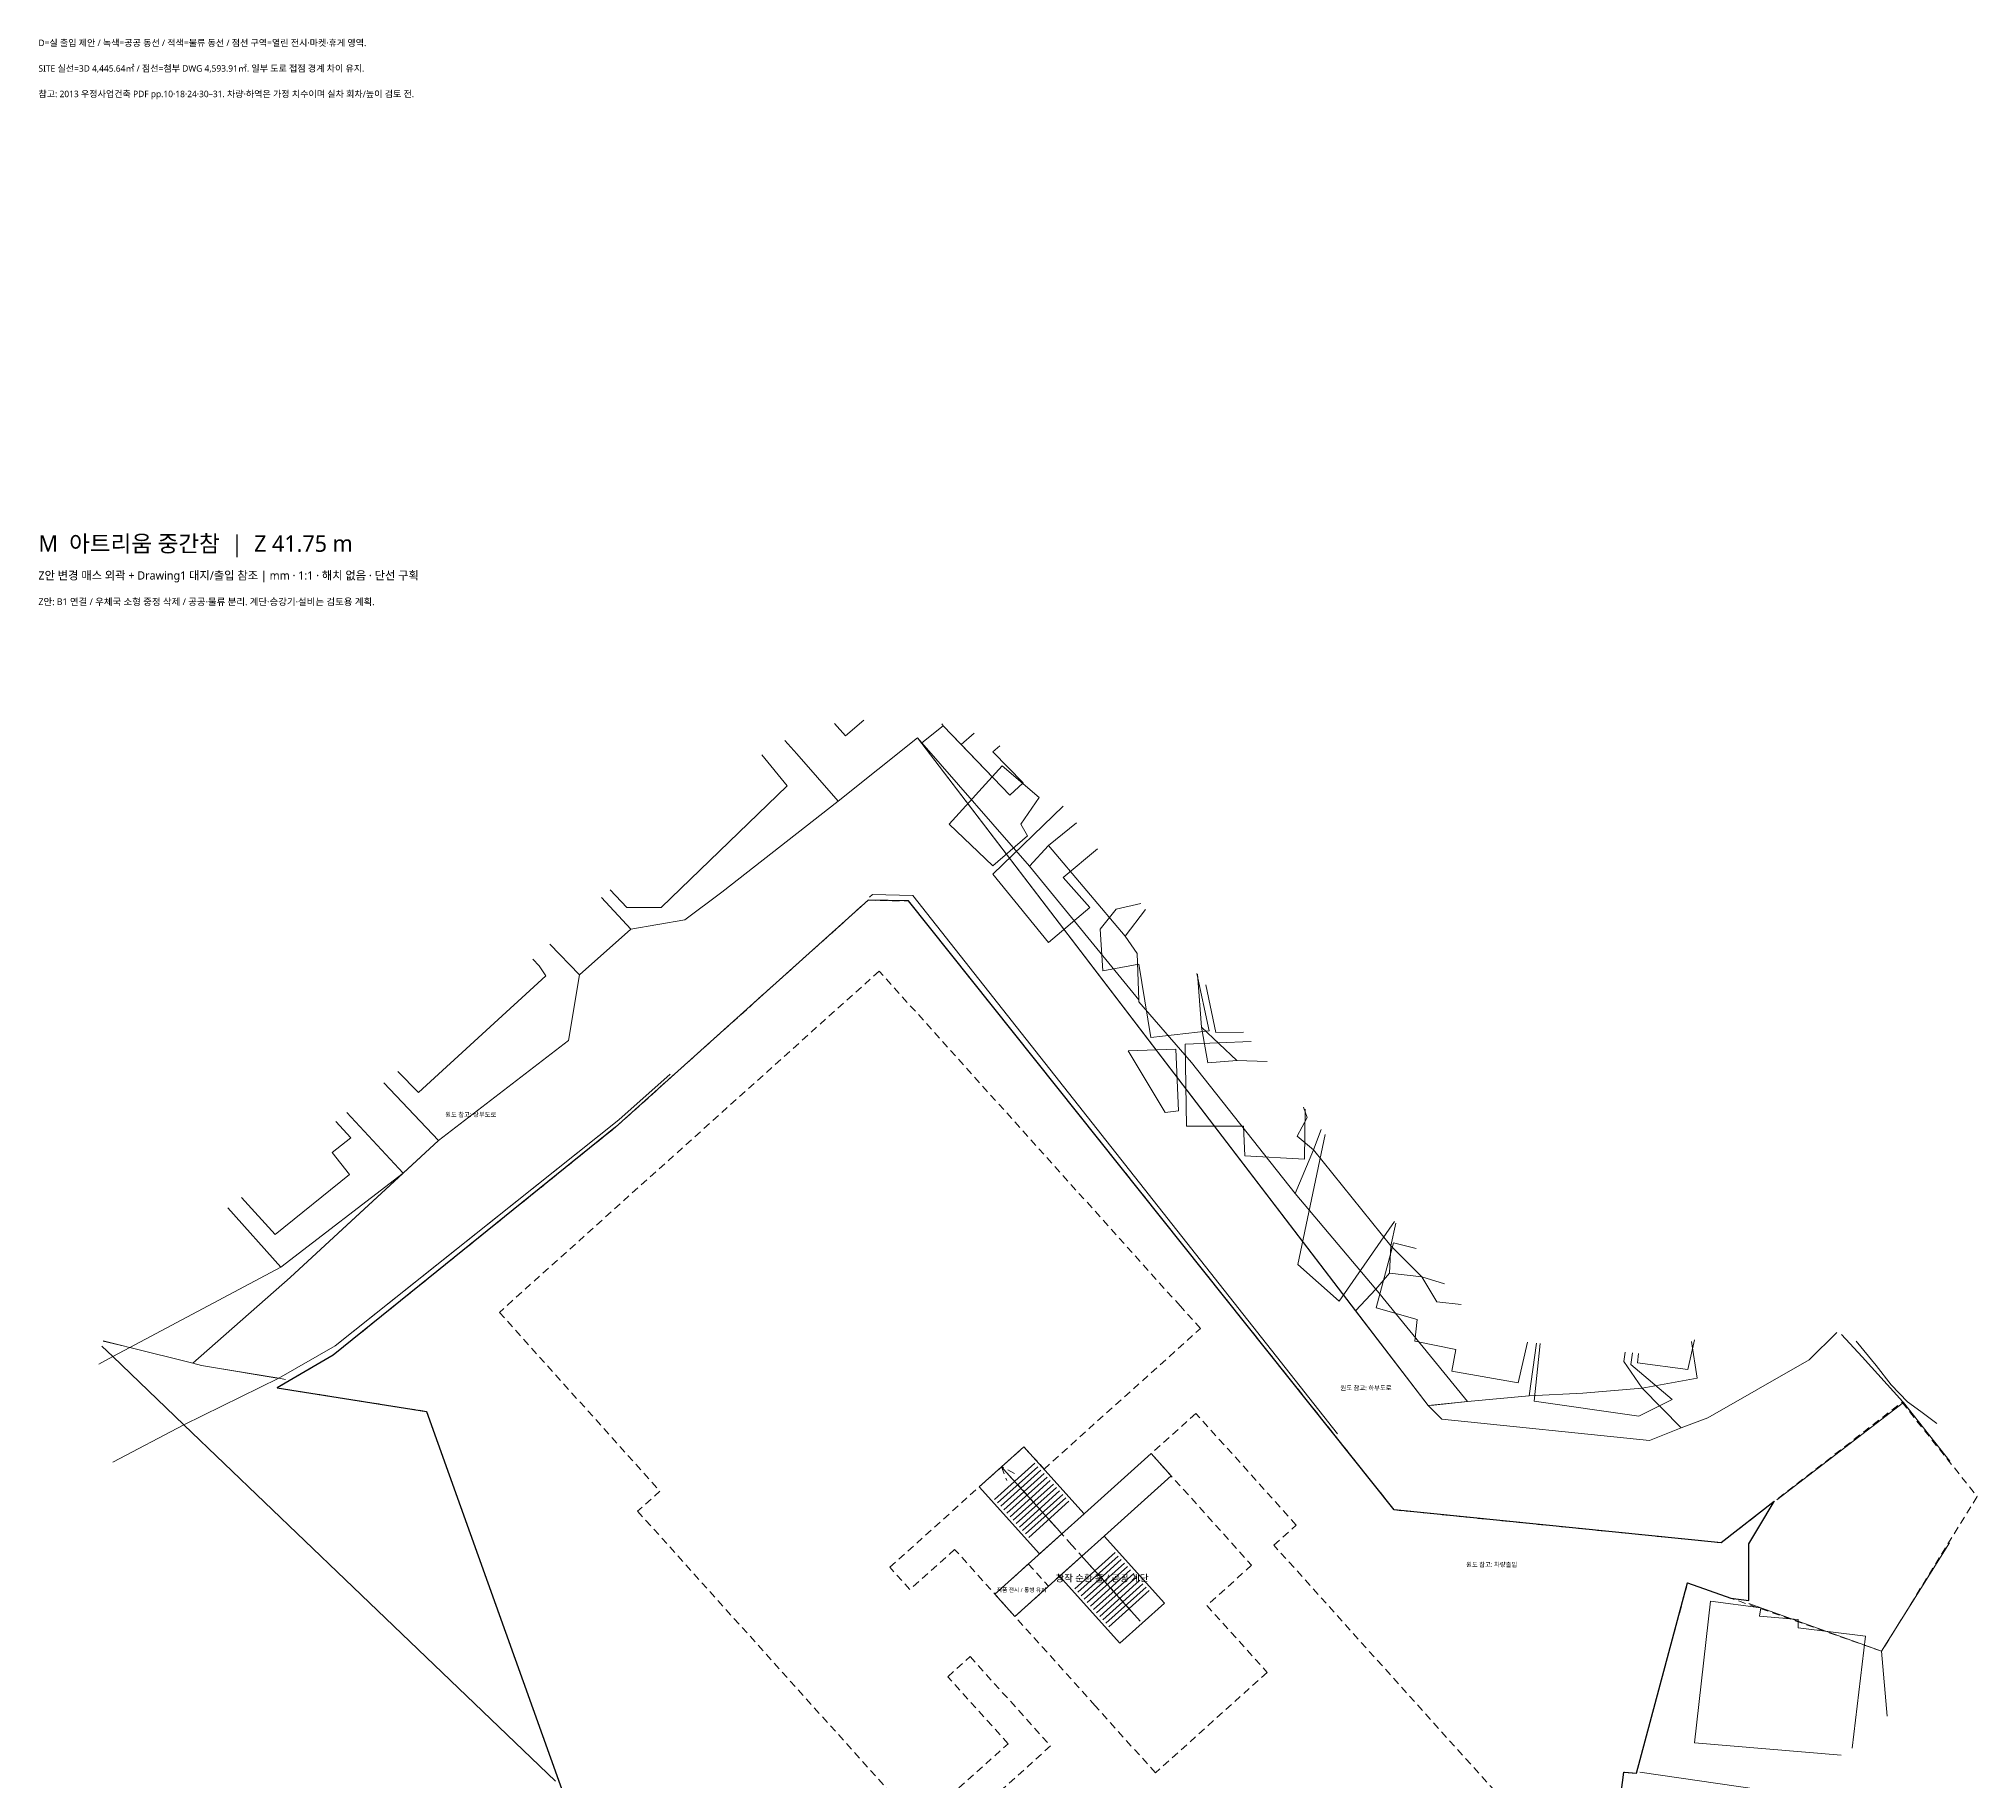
# Model space of a CAD drawing. Header units: millimetres. Extents: x -71701 to 357366, y 1091126 to 1572246.
# Drawn here: x -71701 to 57366, y 1149145 to 1265158 of the extents above; entities that cross this region are included whole.
import ezdxf

# ---------------------------------------------------------------- set-up
doc = ezdxf.new("R2010")
doc.units = ezdxf.units.MM
doc.linetypes.add('PLAN_DASH', pattern=[800, 500, -300])
for name, color, linetype, lineweight in [('L3_TEXT', 7, 'Continuous', 13), ('M_CONTEXT', 8, 'Continuous', 9), ('M_PROGRAM_EDGE', 7, 'PLAN_DASH', 13), ('M_PUBLIC_FLOW', 3, 'PLAN_DASH', 18), ('M_SITE_3D', 7, 'Continuous', 25), ('M_SITE_DWG_REF', 8, 'PLAN_DASH', 13), ('M_TEXT', 7, 'Continuous', 13), ('M_VOID_ROOF', 8, 'PLAN_DASH', 13), ('SLAB', 8, 'Continuous', 13), ('STAIR', 1, 'Continuous', 13)]:
    doc.layers.add(name, color=color, linetype=linetype, lineweight=lineweight)
doc.styles.add('KOREAN', font='malgun.ttf')

msp = doc.modelspace()

# ---------------------------------------------------------------- linework, layer by layer
at = {"layer": 'M_CONTEXT'}
for points in [[(-16765, 1219781), (-17978, 1218742), (-18720, 1219579)], [(-61445, 1176973), (-54961, 1182684), (-45090, 1191810), (-36435, 1198458), (-35703, 1202838), (-32284, 1205883), (-28679, 1206499), (-26228, 1208338), (-18469, 1214408), (-13184, 1218609), (20800, 1174150), (21716, 1173255), (35540, 1171832), (37643, 1172683), (39419, 1173348), (46187, 1177208), (48021, 1179013)], [(-22021, 1218431), (-21235, 1217541), (-18469, 1214408), (-26228, 1208338), (-28679, 1206499), (-32284, 1205883), (-34231, 1207983)], [(-11579, 1219536), (-11483, 1219418), (-12898, 1218285), (-13184, 1218609), (-18469, 1214408), (-21235, 1217541), (-22021, 1218431)], [(15970, 1180468), (-13184, 1218609), (-12898, 1218285), (-5739, 1210069), (1541, 1201172), (1539, 1201036), (5061, 1197008), (11953, 1188280), (17327, 1181906), (15970, 1180468)], [(-2602, 1212960), (-4469, 1211439), (-5739, 1210069), (-12898, 1218285), (-11483, 1219418)], [(-9427, 1218915), (-10281, 1218164), (-11483, 1219418), (-11579, 1219536)], [(-11483, 1219418), (-7050, 1214790), (-6157, 1215628), (-8184, 1217673), (-7720, 1218087)], [(-10281, 1218164), (-9427, 1218915)], [(-23566, 1217480), (-21864, 1215412), (-30254, 1207310), (-32550, 1207310)], [(-7720, 1218087), (-8184, 1217673), (-6157, 1215628), (-7050, 1214790), (-10281, 1218164)], [(-5084, 1214635), (-6320, 1212859), (-5878, 1212082), (-8175, 1210085), (-11089, 1212859), (-7556, 1216744), (-5084, 1214635)], [(-1213, 1211219), (-3494, 1209308), (-1727, 1207310), (-4465, 1204979), (-8175, 1209530), (-3487, 1214069)], [(-4469, 1211439), (-2602, 1212960)], [(-5739, 1210069), (-4469, 1211439), (625, 1205399), (1426, 1204264), (1541, 1201172), (-5739, 1210069)], [(1998, 1207195), (625, 1205399), (-4469, 1211439)], [(-32550, 1207310), (-33659, 1208498)], [(14762, 1172277), (-13500, 1208126), (-16184, 1208185), (-16397, 1207996)], [(-34231, 1207983), (-32284, 1205883), (-35703, 1202838)], [(2335, 1198653), (1540, 1203536), (-844, 1203092), (-1021, 1205867), (39, 1207199), (1685, 1207587)], [(625, 1205399), (1998, 1207195)], [(-37679, 1204885), (-35703, 1202838), (-36435, 1198458), (-45090, 1191810), (-48731, 1195653)], [(-35703, 1202838), (-37679, 1204885)], [(12505, 1194025), (12742, 1193346), (12082, 1192086), (13175, 1191173), (11953, 1188280), (5061, 1197008), (1539, 1201036), (1541, 1201172), (1426, 1204264), (625, 1205399)], [(-38379, 1203425), (-37938, 1202759), (-46416, 1194990), (-47800, 1196404)], [(-38806, 1203873), (-38379, 1203425)], [(5404, 1202926), (6221, 1199097), (2335, 1198653)], [(5443, 1202877), (5721, 1199357), (6149, 1196967), (8061, 1197132), (10080, 1197065)], [(10080, 1197065), (8061, 1197132), (5721, 1199357), (5443, 1202877)], [(8517, 1199025), (6663, 1198986), (6015, 1202160)], [(5721, 1199357), (8061, 1197132), (6149, 1196967), (5721, 1199357)], [(834, 1197765), (4013, 1197876), (4190, 1193769), (3307, 1193658), (834, 1197765)], [(12580, 1190551), (8606, 1190773), (8517, 1192770), (4720, 1192770), (4631, 1198209), (9022, 1198391)], [(-29655, 1196232), (-33083, 1193190), (-51972, 1178135), (-55724, 1175970), (-60064, 1176681), (-60857, 1176827), (-61445, 1176973)], [(-55263, 1175894), (-55724, 1175970), (-51972, 1178135), (-46205, 1182731), (-33083, 1193190), (-29655, 1196232)], [(-48731, 1195653), (-45090, 1191810), (-47449, 1189629), (-51197, 1193662)], [(13685, 1192547), (13175, 1191173), (12082, 1192086), (12742, 1193346), (12505, 1194025)], [(12617, 1193886), (12580, 1190551)], [(-51932, 1193069), (-50920, 1191993), (-52157, 1190995), (-51009, 1189552), (-55955, 1185556), (-58203, 1188007)], [(-51197, 1193662), (-47449, 1189629), (-55576, 1183373)], [(18576, 1186417), (14876, 1181116), (12138, 1183558), (13951, 1192214)], [(18666, 1186304), (18319, 1184801), (13175, 1191173), (13685, 1192547)], [(13175, 1191173), (18319, 1184801), (18223, 1182963), (17327, 1181906), (11953, 1188280), (13175, 1191173)], [(-65648, 1178018), (-55576, 1183373), (-47449, 1189629), (-54960, 1182685), (-54961, 1182684), (-61445, 1176973), (-65632, 1178014), (-65648, 1178018)], [(-59102, 1187320), (-55576, 1183373), (-65648, 1178018), (-65846, 1178066), (-65995, 1178104), (-67410, 1178456)], [(-55576, 1183373), (-59102, 1187320)], [(21893, 1182259), (20379, 1182723), (18319, 1184801), (18666, 1186304)], [(22383, 1176455), (22648, 1177898), (19910, 1178453), (20087, 1179896), (17349, 1180673), (18497, 1185001), (20019, 1184608)], [(18319, 1184801), (20379, 1182723), (18223, 1182963), (18319, 1184801)], [(28024, 1178316), (27532, 1174804), (23419, 1174423), (17327, 1181906), (18223, 1182963)], [(18223, 1182963), (20379, 1182723), (21377, 1181052), (22997, 1180876)], [(22997, 1180876), (21377, 1181052), (20379, 1182723), (21893, 1182259)], [(15970, 1180468), (17327, 1181906), (23419, 1174423), (21181, 1174190), (20800, 1174150), (15970, 1180468)], [(-67411, 1178451), (-65995, 1178104), (-65846, 1178066), (-65648, 1178018), (-66780, 1177417)], [(38352, 1178429), (38723, 1175979), (35068, 1175310), (33841, 1177096), (33924, 1177722)], [(38551, 1178535), (38104, 1176566), (34748, 1177010), (34820, 1177632)], [(48021, 1179013), (46187, 1177208), (39419, 1173348), (37643, 1172683), (35068, 1175310), (38723, 1175979), (38352, 1178429)], [(48335, 1178889), (49698, 1177395), (52418, 1174409), (52458, 1174366), (44015, 1167890)], [(55539, 1170452), (53797, 1172664), (52421, 1174412), (49698, 1177395), (48335, 1178889)], [(54668, 1172971), (53613, 1173755), (52726, 1174401), (51647, 1175541), (50644, 1176830), (49298, 1178450)], [(-67494, 1178102), (-66780, 1177417), (-67712, 1176922)], [(-67712, 1176922), (-66780, 1177417), (-62034, 1172870), (-66762, 1170397)], [(-66780, 1177417), (-67494, 1178102)], [(-66780, 1177417), (-65648, 1178018), (-65632, 1178014), (-61445, 1176973), (-60858, 1176827), (-60064, 1176681), (-55965, 1176009), (-55724, 1175970), (-62034, 1172870), (-66780, 1177417)], [(27432, 1178375), (26799, 1175678), (22383, 1176455)], [(33924, 1177722), (33841, 1177096), (35068, 1175310), (31099, 1174986), (27532, 1174804), (28024, 1178316)], [(37044, 1174568), (34836, 1173458), (27859, 1174457), (28255, 1178292)], [(34409, 1177674), (34306, 1176899), (37044, 1174568)], [(-37286, 1149156), (-51289, 1162572), (-62034, 1172870), (-55724, 1175970)], [(-55724, 1175970), (-55263, 1175894)], [(27532, 1174804), (31099, 1174986), (35068, 1175310), (37643, 1172683), (35540, 1171832), (21716, 1173255), (20800, 1174150), (23419, 1174423), (27532, 1174804)], [(44016, 1167890), (52458, 1174366), (55539, 1170451)], [(-66762, 1170397), (-62034, 1172870), (-51289, 1162572), (-37285, 1149153)], [(55529, 1165022), (50999, 1157803), (42154, 1160973)], [(51367, 1153470), (50999, 1157803), (55529, 1165022)], [(38545, 1151704), (39605, 1161138), (42961, 1160694), (42873, 1160140), (45434, 1159918), (45434, 1159363), (49938, 1158808), (49031, 1151346)], [(42154, 1160973), (50999, 1157803), (51367, 1153470)], [(48302, 1150873), (38545, 1151704)], [(46657, 1148045), (34895, 1149750)]]:
    msp.add_lwpolyline(points, dxfattribs=at)
at = {"layer": 'M_PROGRAM_EDGE'}
msp.add_lwpolyline([(-5814, 1163609), (-4477, 1162122), (-6709, 1160117), (-8046, 1161604), (-5814, 1163609)], dxfattribs=at)
at = {"layer": 'M_PUBLIC_FLOW'}
for points in [[(1096, 1160408), (-1577, 1163383), (-2914, 1164871), (-4251, 1166358), (-7593, 1170077)], [(-6731, 1169642), (-7593, 1170077), (-7252, 1169174)]]:
    msp.add_lwpolyline(points, dxfattribs=at)
at = {"layer": 'M_SITE_3D'}
for points in [[(18551, 1167208), (-13801, 1207755), (-16484, 1207797), (-33292, 1192694), (-46350, 1182153), (-52089, 1177520), (-55828, 1175332), (-45883, 1173764), (-43619, 1167440), (-35811, 1145629)], [(32366, 1138406), (33835, 1149745), (34671, 1149688), (38084, 1162345), (40963, 1161332), (42168, 1161172), (42168, 1164953), (42833, 1166065), (43854, 1167773), (40311, 1165020), (18551, 1167208)]]:
    msp.add_lwpolyline(points, dxfattribs=at)
at = {"layer": 'M_SITE_DWG_REF'}
for points in [[(-35811, 1145629), (-43619, 1167440), (-45883, 1173764), (-55828, 1175332), (-52089, 1177520), (-46350, 1182153), (-33292, 1192694), (-16484, 1207797), (-13801, 1207755), (18551, 1167208)], [(18551, 1167208), (40311, 1165020), (52358, 1174380), (57366, 1168093), (50999, 1157803), (38084, 1162345), (34671, 1149688), (33835, 1149745), (32366, 1138406)]]:
    msp.add_lwpolyline(points, dxfattribs=at)
at = {"layer": 'M_VOID_ROOF'}
for points in [[(27917, 1145520), (10539, 1164860), (12027, 1166196), (5343, 1173635), (2368, 1170961), (9052, 1163523), (6076, 1160849), (10087, 1156386), (2648, 1149703), (-1362, 1154166), (-10719, 1164580), (-13694, 1161906), (-15031, 1163394), (-6105, 1171414), (-4768, 1169926), (5645, 1179283), (4309, 1180771), (-15742, 1203086), (-41033, 1180362), (-30339, 1168461), (-31827, 1167124), (-13112, 1146296)], [(-11625, 1147633), (-7162, 1151643), (-11172, 1156106), (-9684, 1157443), (-4337, 1151492), (-10288, 1146145)]]:
    msp.add_lwpolyline(points, dxfattribs=at)
at = {"layer": 'SLAB'}
for points in [[(2368, 1170961), (-8046, 1161604)], [(3705, 1169474), (2368, 1170961)], [(-6709, 1160117), (3705, 1169474)], [(-8046, 1161604), (-6709, 1160117)]]:
    msp.add_lwpolyline(points, dxfattribs=at)
at = {"layer": 'STAIR'}
for points in [[(-6105, 1171414), (-2095, 1166951), (-5070, 1164278), (-9080, 1168741), (-6105, 1171414)], [(-8063, 1167907), (-5385, 1170313)], [(-7856, 1167677), (-5178, 1170084)], [(-7650, 1167448), (-4972, 1169854)], [(-7459, 1169929), (-3716, 1165763)], [(-7443, 1167218), (-4765, 1169624)], [(-7236, 1166988), (-4559, 1169394)], [(-7030, 1166758), (-4352, 1169164)], [(-6823, 1166528), (-4145, 1168934)], [(-6617, 1166298), (-3939, 1168704)], [(-6410, 1166068), (-3732, 1168474)], [(-6204, 1165838), (-3526, 1168244)], [(-5997, 1165608), (-3319, 1168014)], [(-5790, 1165378), (-3113, 1167784)], [(-758, 1165463), (3252, 1161000), (277, 1158327), (-3734, 1162790), (-758, 1165463)], [(-2716, 1161957), (-38, 1164363)], [(-2509, 1161727), (169, 1164133)], [(-2303, 1161497), (375, 1163903)], [(-2112, 1163978), (1631, 1159812)], [(-2096, 1161267), (582, 1163673)], [(-1890, 1161037), (788, 1163443)], [(-1683, 1160807), (995, 1163213)], [(-1476, 1160577), (1201, 1162983)], [(-1270, 1160347), (1408, 1162753)], [(-1063, 1160117), (1615, 1162523)], [(-857, 1159887), (1821, 1162294)], [(-650, 1159658), (2028, 1162064)], [(-443, 1159428), (2234, 1161834)]]:
    msp.add_lwpolyline(points, dxfattribs=at)

# ---------------------------------------------------------------- texts
at = {"layer": 'L3_TEXT', "char_height": 430, "width": 110000, "attachment_point": 1, "style": 'KOREAN'}
for s, insert in [('D=실 출입 제안 / 녹색=공공 동선 / 적색=물류 동선 / 점선 구역=열린 전시·마켓·휴게 영역.', (-71723, 1265100)), ('SITE 실선=3D 4,445.64㎡ / 점선=첨부 DWG 4,593.91㎡. 일부 도로 접점 경계 차이 유지.', (-71723, 1263400)), ('참고: 2013 우정사업건축 PDF pp.10·18·24·30–31. 차량·하역은 가정 치수이며 실차 회차/높이 검토 전.', (-71723, 1261700))]:
    msp.add_mtext(s, dxfattribs=dict(at, insert=insert))
at = {"layer": 'M_CONTEXT', "char_height": 300, "width": 6000, "attachment_point": 5, "style": 'KOREAN'}
for s, insert in [('원도 참고: 상부도로', (-42938, 1193518)), ('원도 참고: 하부도로', (16668, 1175312)), ('원도 참고: 차량출입', (25035, 1163557))]:
    msp.add_mtext(s, dxfattribs=dict(at, insert=insert))
at = {"layer": 'M_TEXT', "style": 'KOREAN'}
for s, insert, char_height, width, attachment_point in [('M  아트리움 중간참  |  Z 41.75 m', (-71723, 1232100), 1100, 110000, 1), ('Z안 변경 매스 외곽 + Drawing1 대지/출입 참조 | mm · 1:1 · 해치 없음 · 단선 구획', (-71723, 1229700), 550, 110000, 1), ('Z안: B1 연결 / 우체국 소형 중정 삭제 / 공공·물류 분리. 계단·승강기·설비는 검토용 계획.', (-71723, 1227900), 450, 110000, 1), ('창작 순환 홀 / 공공 계단', (-909, 1162639), 450, 6000, 5), ('작품 전시 / 통행 유지', (-6261, 1161863), 270, 6000, 5)]:
    msp.add_mtext(s, dxfattribs=dict(at, insert=insert, char_height=char_height, width=width, attachment_point=attachment_point))

doc.saveas('drawing.dxf')
